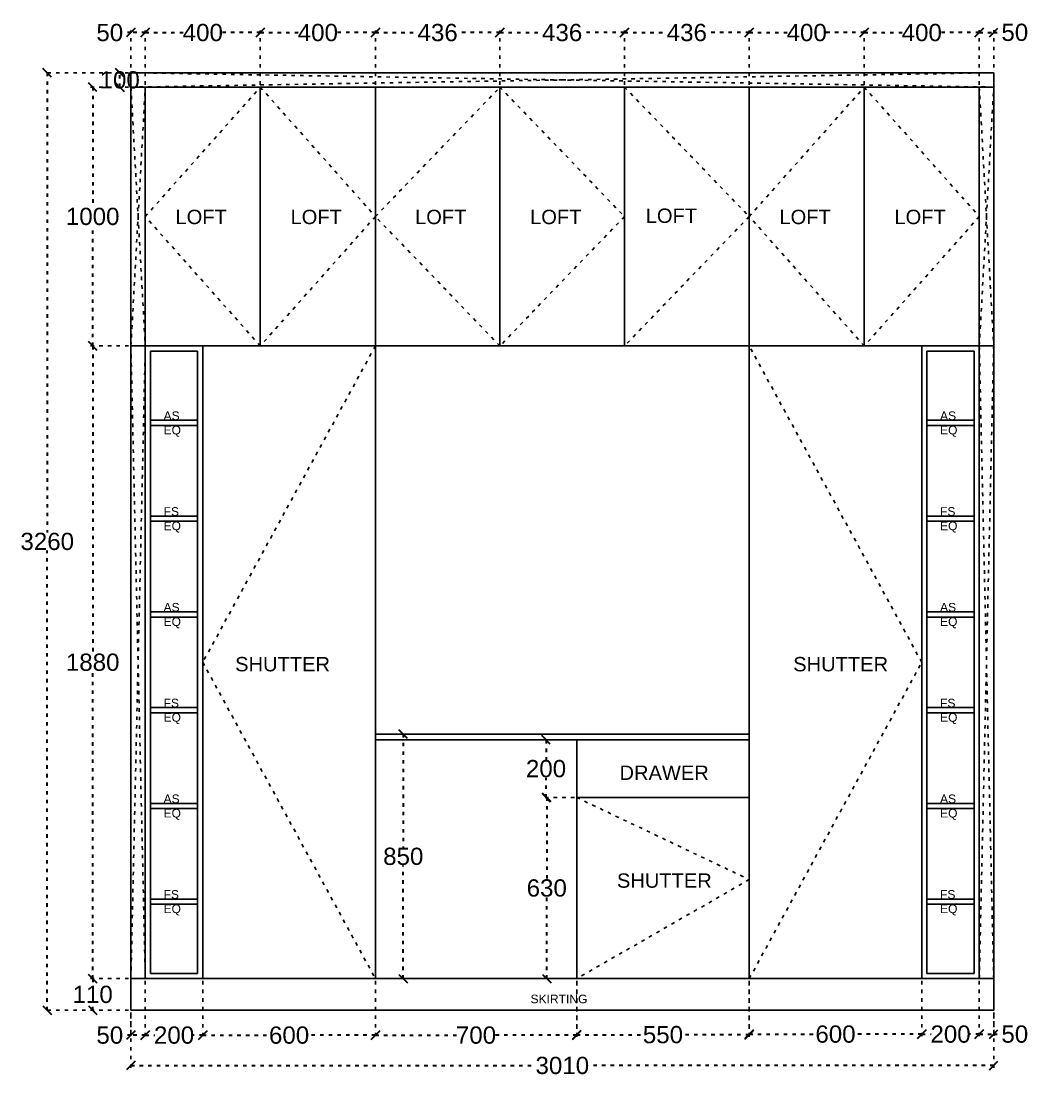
# Model space of a CAD drawing. Header units: millimetres. Extents: x 220712 to 1505573, y -354410 to 241923.
# Drawn here: x 321006 to 324507, y 119473 to 123144 of the extents above; entities that cross this region are included whole.
import ezdxf

# ---------------------------------------------------------------- set-up
doc = ezdxf.new("R2010")
doc.units = ezdxf.units.MM
doc.header["$MEASUREMENT"] = 0
doc.linetypes.add('ACAD_ISO03W100', pattern=[30, 12, -18])
doc.layers.add('Walls', color=253, linetype='Continuous')
doc.layers.add('Words', color=7, linetype='Continuous')
doc.styles.get("Standard").update_dxf_attribs({"font": 'arial.ttf'})
doc.dimstyles.get("Standard").update_dxf_attribs({"dimtxt": 60, "dimasz": 30, "dimexe": 7.75, "dimexo": 8.13, "dimgap": 0.63, "dimtad": 0, "dimtih": 1, "dimtoh": 1, "dimdec": 0, "dimzin": 0, "dimtxsty": 'Standard', "dimblk": 'OBLIQUE', "dimcen": 2.25, "dimclrd": 1, "dimclre": 1, "dimclrt": 1, "dimadec": 0, "dimazin": 0, "dimtfac": 1, "dimtdec": 0, "dimtofl": 0, "dimtmove": 0, "dimatfit": 3, "dimfxl": 1, "dimtolj": 1, "dimtzin": 0, "dimlwd": 30, "dimarcsym": 0})

# ---------------------------------------------------------------- blocks, each defined once
blk = doc.blocks.new('_Oblique')
at = {"color": 0, "linetype": 'ByBlock', "lineweight": -2}
blk.add_line((-0.5, -0.5), (0.5, 0.5), dxfattribs=at)
blk = doc.blocks.new('*D1015')
at = {"layer": 'Defpoints', "color": 0, "linetype": 'ACAD_ISO03W100', "transparency": 16777216}
for p in [(321387.9, 119815.6), (321437.8, 119814.4), (321387.9, 119617.8)]:
    blk.add_point(p, dxfattribs=at)
at = {"layer": 'Walls', "color": 1, "linetype": 'ACAD_ISO03W100', "lineweight": -2, "transparency": 16777216}
for p, q in [((321387.9, 119807.5), (321387.9, 119610)), ((321437.8, 119806.3), (321437.8, 119610))]:
    blk.add_line(p, q, dxfattribs=at)
at = {"layer": 'Walls', "color": 1, "linetype": 'ACAD_ISO03W100', "lineweight": 30, "transparency": 16777216}
for p, q in [((321387.9, 119617.8), (321357.9, 119617.8)), ((321437.8, 119617.8), (321387.9, 119617.8))]:
    blk.add_line(p, q, dxfattribs=at)
at = {"layer": 'Walls', "color": 1, "linetype": 'ACAD_ISO03W100', "lineweight": 30, "transparency": 16777216, "xscale": 30, "yscale": 30, "zscale": 30, "rotation": 180}
blk.add_blockref('_Oblique', (321387.9, 119617.8), dxfattribs=at)
at = {"layer": 'Walls', "color": 1, "linetype": 'ACAD_ISO03W100', "lineweight": 30, "transparency": 16777216, "xscale": 30, "yscale": 30, "zscale": 30}
blk.add_blockref('_Oblique', (321437.8, 119617.8), dxfattribs=at)
at = {"layer": 'Walls', "color": 1, "linetype": 'ACAD_ISO03W100', "transparency": 16777216, "insert": (321314.4, 119617.8), "char_height": 60, "attachment_point": 5}
blk.add_mtext('\\A1;50', dxfattribs=at)
blk = doc.blocks.new('*D1016')
at = {"layer": 'Defpoints', "color": 0, "linetype": 'ACAD_ISO03W100', "transparency": 16777216}
for p in [(321437.8, 119814.4), (321637.8, 119814.4), (321437.8, 119617.8)]:
    blk.add_point(p, dxfattribs=at)
at = {"layer": 'Walls', "color": 1, "linetype": 'ACAD_ISO03W100', "lineweight": -2, "transparency": 16777216}
for p, q in [((321437.8, 119806.3), (321437.8, 119610)), ((321637.8, 119806.3), (321637.8, 119610))]:
    blk.add_line(p, q, dxfattribs=at)
at = {"layer": 'Walls', "color": 1, "linetype": 'ACAD_ISO03W100', "lineweight": 30, "transparency": 16777216}
for p, q in [((321437.8, 119617.8), (321470.5, 119617.8)), ((321637.8, 119617.8), (321605.2, 119617.8))]:
    blk.add_line(p, q, dxfattribs=at)
at = {"layer": 'Walls', "color": 1, "linetype": 'ACAD_ISO03W100', "lineweight": 30, "transparency": 16777216, "xscale": 30, "yscale": 30, "zscale": 30, "rotation": 180}
blk.add_blockref('_Oblique', (321437.8, 119617.8), dxfattribs=at)
at = {"layer": 'Walls', "color": 1, "linetype": 'ACAD_ISO03W100', "lineweight": 30, "transparency": 16777216, "xscale": 30, "yscale": 30, "zscale": 30}
blk.add_blockref('_Oblique', (321637.8, 119617.8), dxfattribs=at)
at = {"layer": 'Walls', "color": 1, "linetype": 'ACAD_ISO03W100', "transparency": 16777216, "insert": (321537.8, 119617.8), "char_height": 60, "attachment_point": 5}
blk.add_mtext('\\A1;200', dxfattribs=at)
blk = doc.blocks.new('*D1017')
at = {"layer": 'Defpoints', "color": 0, "linetype": 'ACAD_ISO03W100', "transparency": 16777216}
for p in [(321637.8, 119814.4), (322237.8, 119814.4), (322237.8, 119617.8)]:
    blk.add_point(p, dxfattribs=at)
at = {"layer": 'Walls', "color": 1, "linetype": 'ACAD_ISO03W100', "lineweight": -2, "transparency": 16777216}
for p, q in [((321637.8, 119806.3), (321637.8, 119610)), ((322237.8, 119806.3), (322237.8, 119610))]:
    blk.add_line(p, q, dxfattribs=at)
at = {"layer": 'Walls', "color": 1, "linetype": 'ACAD_ISO03W100', "lineweight": 30, "transparency": 16777216}
for p, q in [((321637.8, 119617.8), (321870.9, 119617.8)), ((322237.8, 119617.8), (322004.8, 119617.8))]:
    blk.add_line(p, q, dxfattribs=at)
at = {"layer": 'Walls', "color": 1, "linetype": 'ACAD_ISO03W100', "lineweight": 30, "transparency": 16777216, "xscale": 30, "yscale": 30, "zscale": 30, "rotation": 180}
blk.add_blockref('_Oblique', (321637.8, 119617.8), dxfattribs=at)
at = {"layer": 'Walls', "color": 1, "linetype": 'ACAD_ISO03W100', "lineweight": 30, "transparency": 16777216, "xscale": 30, "yscale": 30, "zscale": 30}
blk.add_blockref('_Oblique', (322237.8, 119617.8), dxfattribs=at)
at = {"layer": 'Walls', "color": 1, "linetype": 'ACAD_ISO03W100', "transparency": 16777216, "insert": (321937.8, 119617.8), "char_height": 60, "attachment_point": 5}
blk.add_mtext('\\A1;600', dxfattribs=at)
blk = doc.blocks.new('*D1018')
at = {"layer": 'Defpoints', "color": 0, "linetype": 'ACAD_ISO03W100', "transparency": 16777216}
for p in [(322237.8, 119814.4), (322937.8, 119814.4), (322937.8, 119617.8)]:
    blk.add_point(p, dxfattribs=at)
at = {"layer": 'Walls', "color": 1, "linetype": 'ACAD_ISO03W100', "lineweight": -2, "transparency": 16777216}
for p, q in [((322237.8, 119806.3), (322237.8, 119610)), ((322937.8, 119806.3), (322937.8, 119610))]:
    blk.add_line(p, q, dxfattribs=at)
at = {"layer": 'Walls', "color": 1, "linetype": 'ACAD_ISO03W100', "lineweight": 30, "transparency": 16777216}
for p, q in [((322237.8, 119617.8), (322521.3, 119617.8)), ((322937.8, 119617.8), (322654.4, 119617.8))]:
    blk.add_line(p, q, dxfattribs=at)
at = {"layer": 'Walls', "color": 1, "linetype": 'ACAD_ISO03W100', "lineweight": 30, "transparency": 16777216, "xscale": 30, "yscale": 30, "zscale": 30, "rotation": 180}
blk.add_blockref('_Oblique', (322237.8, 119617.8), dxfattribs=at)
at = {"layer": 'Walls', "color": 1, "linetype": 'ACAD_ISO03W100', "lineweight": 30, "transparency": 16777216, "xscale": 30, "yscale": 30, "zscale": 30}
blk.add_blockref('_Oblique', (322937.8, 119617.8), dxfattribs=at)
at = {"layer": 'Walls', "color": 1, "linetype": 'ACAD_ISO03W100', "transparency": 16777216, "insert": (322587.8, 119617.8), "char_height": 60, "attachment_point": 5}
blk.add_mtext('\\A1;700', dxfattribs=at)
blk = doc.blocks.new('*D924')
at = {"layer": 'Defpoints', "color": 0, "linetype": 'ACAD_ISO03W100', "transparency": 16777216}
for p in [(322937.8, 119810.3), (323537.8, 119810.3), (322937.8, 119619.5)]:
    blk.add_point(p, dxfattribs=at)
at = {"layer": 'Walls', "color": 1, "linetype": 'ACAD_ISO03W100', "lineweight": -2, "transparency": 16777216}
for p, q in [((322937.8, 119802.1), (322937.8, 119611.8)), ((323537.8, 119802.1), (323537.8, 119611.8))]:
    blk.add_line(p, q, dxfattribs=at)
at = {"layer": 'Walls', "color": 1, "linetype": 'ACAD_ISO03W100', "lineweight": 30, "transparency": 16777216}
for p, q in [((322937.8, 119619.5), (323171, 119619.5)), ((323537.8, 119619.5), (323304.7, 119619.5))]:
    blk.add_line(p, q, dxfattribs=at)
at = {"layer": 'Walls', "color": 1, "linetype": 'ACAD_ISO03W100', "lineweight": 30, "transparency": 16777216, "xscale": 30, "yscale": 30, "zscale": 30, "rotation": 180}
blk.add_blockref('_Oblique', (322937.8, 119619.5), dxfattribs=at)
at = {"layer": 'Walls', "color": 1, "linetype": 'ACAD_ISO03W100', "lineweight": 30, "transparency": 16777216, "xscale": 30, "yscale": 30, "zscale": 30}
blk.add_blockref('_Oblique', (323537.8, 119619.5), dxfattribs=at)
at = {"layer": 'Walls', "color": 1, "linetype": 'ACAD_ISO03W100', "transparency": 16777216, "insert": (323237.8, 119619.5), "char_height": 60, "attachment_point": 5}
blk.add_mtext('\\A1;550', dxfattribs=at)
blk = doc.blocks.new('*D1019')
at = {"layer": 'Defpoints', "color": 0, "linetype": 'ACAD_ISO03W100', "transparency": 16777216}
for p in [(323537.8, 119814.4), (324137.8, 119814.4), (323537.8, 119621.3)]:
    blk.add_point(p, dxfattribs=at)
at = {"layer": 'Walls', "color": 1, "linetype": 'ACAD_ISO03W100', "lineweight": -2, "transparency": 16777216}
for p, q in [((323537.8, 119806.3), (323537.8, 119613.5)), ((324137.8, 119806.3), (324137.8, 119613.5))]:
    blk.add_line(p, q, dxfattribs=at)
at = {"layer": 'Walls', "color": 1, "linetype": 'ACAD_ISO03W100', "lineweight": 30, "transparency": 16777216}
for p, q in [((323537.8, 119621.3), (323770.9, 119621.3)), ((324137.8, 119621.3), (323904.8, 119621.3))]:
    blk.add_line(p, q, dxfattribs=at)
at = {"layer": 'Walls', "color": 1, "linetype": 'ACAD_ISO03W100', "lineweight": 30, "transparency": 16777216, "xscale": 30, "yscale": 30, "zscale": 30, "rotation": 180}
blk.add_blockref('_Oblique', (323537.8, 119621.3), dxfattribs=at)
at = {"layer": 'Walls', "color": 1, "linetype": 'ACAD_ISO03W100', "lineweight": 30, "transparency": 16777216, "xscale": 30, "yscale": 30, "zscale": 30}
blk.add_blockref('_Oblique', (324137.8, 119621.3), dxfattribs=at)
at = {"layer": 'Walls', "color": 1, "linetype": 'ACAD_ISO03W100', "transparency": 16777216, "insert": (323837.8, 119621.3), "char_height": 60, "attachment_point": 5}
blk.add_mtext('\\A1;600', dxfattribs=at)
blk = doc.blocks.new('*D1020')
at = {"layer": 'Defpoints', "color": 0, "linetype": 'ACAD_ISO03W100', "transparency": 16777216}
for p in [(324137.8, 119814.4), (324337.8, 119814.4), (324137.8, 119621.3)]:
    blk.add_point(p, dxfattribs=at)
at = {"layer": 'Walls', "color": 1, "linetype": 'ACAD_ISO03W100', "lineweight": -2, "transparency": 16777216}
for p, q in [((324137.8, 119806.3), (324137.8, 119613.5)), ((324337.8, 119806.3), (324337.8, 119613.5))]:
    blk.add_line(p, q, dxfattribs=at)
at = {"layer": 'Walls', "color": 1, "linetype": 'ACAD_ISO03W100', "lineweight": 30, "transparency": 16777216}
for p, q in [((324137.8, 119621.3), (324170.5, 119621.3)), ((324337.8, 119621.3), (324305.2, 119621.3))]:
    blk.add_line(p, q, dxfattribs=at)
at = {"layer": 'Walls', "color": 1, "linetype": 'ACAD_ISO03W100', "lineweight": 30, "transparency": 16777216, "xscale": 30, "yscale": 30, "zscale": 30, "rotation": 180}
blk.add_blockref('_Oblique', (324137.8, 119621.3), dxfattribs=at)
at = {"layer": 'Walls', "color": 1, "linetype": 'ACAD_ISO03W100', "lineweight": 30, "transparency": 16777216, "xscale": 30, "yscale": 30, "zscale": 30}
blk.add_blockref('_Oblique', (324337.8, 119621.3), dxfattribs=at)
at = {"layer": 'Walls', "color": 1, "linetype": 'ACAD_ISO03W100', "transparency": 16777216, "insert": (324237.8, 119621.3), "char_height": 60, "attachment_point": 5}
blk.add_mtext('\\A1;200', dxfattribs=at)
blk = doc.blocks.new('*D1021')
at = {"layer": 'Defpoints', "color": 0, "linetype": 'ACAD_ISO03W100', "transparency": 16777216}
for p in [(324337.8, 119814.4), (324387.8, 119815.6), (324387.8, 119621.3)]:
    blk.add_point(p, dxfattribs=at)
at = {"layer": 'Walls', "color": 1, "linetype": 'ACAD_ISO03W100', "lineweight": -2, "transparency": 16777216}
for p, q in [((324337.8, 119806.3), (324337.8, 119613.5)), ((324387.8, 119807.5), (324387.8, 119613.5))]:
    blk.add_line(p, q, dxfattribs=at)
at = {"layer": 'Walls', "color": 1, "linetype": 'ACAD_ISO03W100', "lineweight": 30, "transparency": 16777216}
for p, q in [((324337.8, 119621.3), (324387.8, 119621.3)), ((324387.8, 119621.3), (324417.8, 119621.3))]:
    blk.add_line(p, q, dxfattribs=at)
at = {"layer": 'Walls', "color": 1, "linetype": 'ACAD_ISO03W100', "lineweight": 30, "transparency": 16777216, "xscale": 30, "yscale": 30, "zscale": 30, "rotation": 180}
blk.add_blockref('_Oblique', (324337.8, 119621.3), dxfattribs=at)
at = {"layer": 'Walls', "color": 1, "linetype": 'ACAD_ISO03W100', "lineweight": 30, "transparency": 16777216, "xscale": 30, "yscale": 30, "zscale": 30}
blk.add_blockref('_Oblique', (324387.8, 119621.3), dxfattribs=at)
at = {"layer": 'Walls', "color": 1, "linetype": 'ACAD_ISO03W100', "transparency": 16777216, "insert": (324461.3, 119621.3), "char_height": 60, "attachment_point": 5}
blk.add_mtext('\\A1;50', dxfattribs=at)
blk = doc.blocks.new('*D1022')
at = {"layer": 'Defpoints', "color": 0, "linetype": 'ACAD_ISO03W100', "transparency": 16777216}
for p in [(321254.8, 119814.4), (321387.8, 119814.4), (321387.8, 119704.4)]:
    blk.add_point(p, dxfattribs=at)
at = {"layer": 'Walls', "color": 1, "linetype": 'ACAD_ISO03W100', "lineweight": -2, "transparency": 16777216}
for p, q in [((321379.7, 119814.4), (321247.1, 119814.4)), ((321379.7, 119704.4), (321247.1, 119704.4))]:
    blk.add_line(p, q, dxfattribs=at)
at = {"layer": 'Walls', "color": 1, "linetype": 'ACAD_ISO03W100', "lineweight": 30, "transparency": 16777216}
for p, q in [((321254.8, 119814.4), (321254.8, 119790.7)), ((321254.8, 119704.4), (321254.8, 119728.2))]:
    blk.add_line(p, q, dxfattribs=at)
at = {"layer": 'Walls', "color": 1, "linetype": 'ACAD_ISO03W100', "lineweight": 30, "transparency": 16777216, "xscale": 30, "yscale": 30, "zscale": 30}
for p, rotation in [((321254.8, 119814.4), 90), ((321254.8, 119704.4), 270)]:
    blk.add_blockref('_Oblique', p, dxfattribs=dict(at, rotation=rotation))
at = {"layer": 'Walls', "color": 1, "linetype": 'ACAD_ISO03W100', "transparency": 16777216, "insert": (321254.8, 119759.4), "char_height": 60, "attachment_point": 5}
blk.add_mtext('\\A1;110', dxfattribs=at)
blk = doc.blocks.new('*D1023')
at = {"layer": 'Defpoints', "color": 0, "linetype": 'ACAD_ISO03W100', "transparency": 16777216}
for p in [(321254.8, 122014.4), (321387.8, 122014.4), (321387.8, 119814.4)]:
    blk.add_point(p, dxfattribs=at)
at = {"layer": 'Walls', "color": 1, "linetype": 'ACAD_ISO03W100', "lineweight": -2, "transparency": 16777216}
for p, q in [((321379.7, 122014.4), (321247.1, 122014.4)), ((321379.7, 119814.4), (321247.1, 119814.4))]:
    blk.add_line(p, q, dxfattribs=at)
at = {"layer": 'Walls', "color": 1, "linetype": 'ACAD_ISO03W100', "lineweight": 30, "transparency": 16777216}
for p, q in [((321254.8, 122014.4), (321254.8, 120945.7)), ((321254.8, 119814.4), (321254.8, 120883.2))]:
    blk.add_line(p, q, dxfattribs=at)
at = {"layer": 'Walls', "color": 1, "linetype": 'ACAD_ISO03W100', "lineweight": 30, "transparency": 16777216, "xscale": 30, "yscale": 30, "zscale": 30}
for p, rotation in [((321254.8, 122014.4), 90), ((321254.8, 119814.4), 270)]:
    blk.add_blockref('_Oblique', p, dxfattribs=dict(at, rotation=rotation))
at = {"layer": 'Walls', "color": 1, "linetype": 'ACAD_ISO03W100', "transparency": 16777216, "insert": (321254.8, 120914.4), "char_height": 60, "attachment_point": 5}
blk.add_mtext('\\A1;1880', dxfattribs=at)
blk = doc.blocks.new('*D1024')
at = {"layer": 'Defpoints', "color": 0, "linetype": 'ACAD_ISO03W100', "transparency": 16777216}
for p in [(321254.8, 122914.4), (321387.8, 122914.4), (321387.8, 122014.4)]:
    blk.add_point(p, dxfattribs=at)
at = {"layer": 'Walls', "color": 1, "linetype": 'ACAD_ISO03W100', "lineweight": -2, "transparency": 16777216}
for p, q in [((321379.7, 122914.4), (321247.1, 122914.4)), ((321379.7, 122014.4), (321247.1, 122014.4))]:
    blk.add_line(p, q, dxfattribs=at)
at = {"layer": 'Walls', "color": 1, "linetype": 'ACAD_ISO03W100', "lineweight": 30, "transparency": 16777216}
for p, q in [((321254.8, 122914.4), (321254.8, 122495.7)), ((321254.8, 122014.4), (321254.8, 122433.2))]:
    blk.add_line(p, q, dxfattribs=at)
at = {"layer": 'Walls', "color": 1, "linetype": 'ACAD_ISO03W100', "lineweight": 30, "transparency": 16777216, "xscale": 30, "yscale": 30, "zscale": 30}
for p, rotation in [((321254.8, 122914.4), 90), ((321254.8, 122014.4), 270)]:
    blk.add_blockref('_Oblique', p, dxfattribs=dict(at, rotation=rotation))
at = {"layer": 'Walls', "color": 1, "linetype": 'ACAD_ISO03W100', "transparency": 16777216, "insert": (321254.8, 122464.4), "char_height": 60, "attachment_point": 5}
blk.add_mtext('\\A1;1000', dxfattribs=at)
blk = doc.blocks.new('*D1025')
at = {"layer": 'Defpoints', "color": 0, "linetype": 'ACAD_ISO03W100', "transparency": 16777216}
for p in [(321348.8, 122964.4), (321387.8, 122964.4), (321387.8, 122914.4)]:
    blk.add_point(p, dxfattribs=at)
at = {"layer": 'Walls', "color": 1, "linetype": 'ACAD_ISO03W100', "lineweight": -2, "transparency": 16777216}
for p, q in [((321379.7, 122964.4), (321341.1, 122964.4)), ((321379.7, 122914.4), (321341.1, 122914.4))]:
    blk.add_line(p, q, dxfattribs=at)
at = {"layer": 'Walls', "color": 1, "linetype": 'ACAD_ISO03W100', "lineweight": 30, "transparency": 16777216}
blk.add_line((321348.8, 122914.4), (321348.8, 122964.4), dxfattribs=at)
at = {"layer": 'Walls', "color": 1, "linetype": 'ACAD_ISO03W100', "lineweight": 30, "transparency": 16777216, "xscale": 30, "yscale": 30, "zscale": 30}
for p, rotation in [((321348.8, 122964.4), 90), ((321348.8, 122914.4), 270)]:
    blk.add_blockref('_Oblique', p, dxfattribs=dict(at, rotation=rotation))
at = {"layer": 'Walls', "color": 1, "linetype": 'ACAD_ISO03W100', "transparency": 16777216, "insert": (321348.8, 122939.4), "char_height": 60, "attachment_point": 5}
blk.add_mtext('\\A1;100', dxfattribs=at)
blk = doc.blocks.new('*D1026')
at = {"layer": 'Defpoints', "color": 0, "linetype": 'ACAD_ISO03W100', "transparency": 16777216}
for p in [(321387.9, 119704.4), (324387.8, 119704.4), (324387.8, 119512.3)]:
    blk.add_point(p, dxfattribs=at)
at = {"layer": 'Walls', "color": 1, "linetype": 'ACAD_ISO03W100', "lineweight": -2, "transparency": 16777216}
for p, q in [((321387.9, 119696.3), (321387.9, 119504.5)), ((324387.8, 119696.3), (324387.8, 119504.5))]:
    blk.add_line(p, q, dxfattribs=at)
at = {"layer": 'Walls', "color": 1, "linetype": 'ACAD_ISO03W100', "lineweight": 30, "transparency": 16777216}
for p, q in [((321387.9, 119512.3), (322797.8, 119512.3)), ((324387.8, 119512.3), (322978, 119512.3))]:
    blk.add_line(p, q, dxfattribs=at)
at = {"layer": 'Walls', "color": 1, "linetype": 'ACAD_ISO03W100', "lineweight": 30, "transparency": 16777216, "xscale": 30, "yscale": 30, "zscale": 30, "rotation": 180}
blk.add_blockref('_Oblique', (321387.9, 119512.3), dxfattribs=at)
at = {"layer": 'Walls', "color": 1, "linetype": 'ACAD_ISO03W100', "lineweight": 30, "transparency": 16777216, "xscale": 30, "yscale": 30, "zscale": 30}
blk.add_blockref('_Oblique', (324387.8, 119512.3), dxfattribs=at)
at = {"layer": 'Walls', "color": 1, "linetype": 'ACAD_ISO03W100', "transparency": 16777216, "insert": (322887.9, 119512.3), "char_height": 60, "attachment_point": 5}
blk.add_mtext('\\A1;3010', dxfattribs=at)
blk = doc.blocks.new('*D1027')
at = {"layer": 'Defpoints', "color": 0, "linetype": 'ACAD_ISO03W100', "transparency": 16777216}
for p in [(321096.8, 122964.4), (321387.8, 122964.4), (321387.9, 119704.4)]:
    blk.add_point(p, dxfattribs=at)
at = {"layer": 'Walls', "color": 1, "linetype": 'ACAD_ISO03W100', "lineweight": -2, "transparency": 16777216}
for p, q in [((321379.7, 122964.4), (321089.1, 122964.4)), ((321379.7, 119704.4), (321089.1, 119704.4))]:
    blk.add_line(p, q, dxfattribs=at)
at = {"layer": 'Walls', "color": 1, "linetype": 'ACAD_ISO03W100', "lineweight": 30, "transparency": 16777216}
for p, q in [((321096.8, 122964.4), (321096.8, 121365.7)), ((321096.8, 119704.4), (321096.8, 121303.2))]:
    blk.add_line(p, q, dxfattribs=at)
at = {"layer": 'Walls', "color": 1, "linetype": 'ACAD_ISO03W100', "lineweight": 30, "transparency": 16777216, "xscale": 30, "yscale": 30, "zscale": 30}
for p, rotation in [((321096.8, 122964.4), 90), ((321096.8, 119704.4), 270)]:
    blk.add_blockref('_Oblique', p, dxfattribs=dict(at, rotation=rotation))
at = {"layer": 'Walls', "color": 1, "linetype": 'ACAD_ISO03W100', "transparency": 16777216, "insert": (321096.8, 121334.4), "char_height": 60, "attachment_point": 5}
blk.add_mtext('\\A1;3260', dxfattribs=at)
blk = doc.blocks.new('*D1028')
at = {"layer": 'Defpoints', "color": 0, "linetype": 'ACAD_ISO03W100', "transparency": 16777216}
for p in [(321387.8, 123103.8), (321387.8, 122914.4), (321437.8, 122914.4)]:
    blk.add_point(p, dxfattribs=at)
at = {"layer": 'Walls', "color": 1, "linetype": 'ACAD_ISO03W100', "lineweight": 30, "transparency": 16777216}
for p, q in [((321387.8, 123103.8), (321357.8, 123103.8)), ((321437.8, 123103.8), (321387.8, 123103.8))]:
    blk.add_line(p, q, dxfattribs=at)
at = {"layer": 'Walls', "color": 1, "linetype": 'ACAD_ISO03W100', "lineweight": -2, "transparency": 16777216}
for p, q in [((321387.8, 122922.6), (321387.8, 123111.5)), ((321437.8, 122922.6), (321437.8, 123111.5))]:
    blk.add_line(p, q, dxfattribs=at)
at = {"layer": 'Walls', "color": 1, "linetype": 'ACAD_ISO03W100', "lineweight": 30, "transparency": 16777216, "xscale": 30, "yscale": 30, "zscale": 30, "rotation": 180}
blk.add_blockref('_Oblique', (321387.8, 123103.8), dxfattribs=at)
at = {"layer": 'Walls', "color": 1, "linetype": 'ACAD_ISO03W100', "lineweight": 30, "transparency": 16777216, "xscale": 30, "yscale": 30, "zscale": 30}
blk.add_blockref('_Oblique', (321437.8, 123103.8), dxfattribs=at)
at = {"layer": 'Walls', "color": 1, "linetype": 'ACAD_ISO03W100', "transparency": 16777216, "insert": (321314.3, 123103.8), "char_height": 60, "attachment_point": 5}
blk.add_mtext('\\A1;50', dxfattribs=at)
blk = doc.blocks.new('*D1029')
at = {"layer": 'Defpoints', "color": 0, "linetype": 'ACAD_ISO03W100', "transparency": 16777216}
for p in [(321837.8, 123103.8), (321437.8, 122914.4), (321837.8, 122914.4)]:
    blk.add_point(p, dxfattribs=at)
at = {"layer": 'Walls', "color": 1, "linetype": 'ACAD_ISO03W100', "lineweight": -2, "transparency": 16777216}
for p, q in [((321437.8, 122922.6), (321437.8, 123111.5)), ((321837.8, 122922.6), (321837.8, 123111.5))]:
    blk.add_line(p, q, dxfattribs=at)
at = {"layer": 'Walls', "color": 1, "linetype": 'ACAD_ISO03W100', "lineweight": 30, "transparency": 16777216}
for p, q in [((321437.8, 123103.8), (321569.8, 123103.8)), ((321837.8, 123103.8), (321705.9, 123103.8))]:
    blk.add_line(p, q, dxfattribs=at)
at = {"layer": 'Walls', "color": 1, "linetype": 'ACAD_ISO03W100', "lineweight": 30, "transparency": 16777216, "xscale": 30, "yscale": 30, "zscale": 30, "rotation": 180}
blk.add_blockref('_Oblique', (321437.8, 123103.8), dxfattribs=at)
at = {"layer": 'Walls', "color": 1, "linetype": 'ACAD_ISO03W100', "lineweight": 30, "transparency": 16777216, "xscale": 30, "yscale": 30, "zscale": 30}
blk.add_blockref('_Oblique', (321837.8, 123103.8), dxfattribs=at)
at = {"layer": 'Walls', "color": 1, "linetype": 'ACAD_ISO03W100', "transparency": 16777216, "insert": (321637.8, 123103.8), "char_height": 60, "attachment_point": 5}
blk.add_mtext('\\A1;400', dxfattribs=at)
blk = doc.blocks.new('*D1030')
at = {"layer": 'Defpoints', "color": 0, "linetype": 'ACAD_ISO03W100', "transparency": 16777216}
for p in [(321837.8, 123103.8), (321837.8, 122914.4), (322237.8, 122914.4)]:
    blk.add_point(p, dxfattribs=at)
at = {"layer": 'Walls', "color": 1, "linetype": 'ACAD_ISO03W100', "lineweight": -2, "transparency": 16777216}
for p, q in [((321837.8, 122922.6), (321837.8, 123111.5)), ((322237.8, 122922.6), (322237.8, 123111.5))]:
    blk.add_line(p, q, dxfattribs=at)
at = {"layer": 'Walls', "color": 1, "linetype": 'ACAD_ISO03W100', "lineweight": 30, "transparency": 16777216}
for p, q in [((321837.8, 123103.8), (321969.8, 123103.8)), ((322237.8, 123103.8), (322105.9, 123103.8))]:
    blk.add_line(p, q, dxfattribs=at)
at = {"layer": 'Walls', "color": 1, "linetype": 'ACAD_ISO03W100', "lineweight": 30, "transparency": 16777216, "xscale": 30, "yscale": 30, "zscale": 30, "rotation": 180}
blk.add_blockref('_Oblique', (321837.8, 123103.8), dxfattribs=at)
at = {"layer": 'Walls', "color": 1, "linetype": 'ACAD_ISO03W100', "lineweight": 30, "transparency": 16777216, "xscale": 30, "yscale": 30, "zscale": 30}
blk.add_blockref('_Oblique', (322237.8, 123103.8), dxfattribs=at)
at = {"layer": 'Walls', "color": 1, "linetype": 'ACAD_ISO03W100', "transparency": 16777216, "insert": (322037.8, 123103.8), "char_height": 60, "attachment_point": 5}
blk.add_mtext('\\A1;400', dxfattribs=at)
blk = doc.blocks.new('*D1031')
at = {"layer": 'Defpoints', "color": 0, "linetype": 'ACAD_ISO03W100', "transparency": 16777216}
for p in [(322237.8, 123103.8), (322237.8, 122914.4), (322670.8, 122914.4)]:
    blk.add_point(p, dxfattribs=at)
at = {"layer": 'Walls', "color": 1, "linetype": 'ACAD_ISO03W100', "lineweight": -2, "transparency": 16777216}
for p, q in [((322237.8, 122922.6), (322237.8, 123111.5)), ((322670.8, 122922.6), (322670.8, 123111.5))]:
    blk.add_line(p, q, dxfattribs=at)
at = {"layer": 'Walls', "color": 1, "linetype": 'ACAD_ISO03W100', "lineweight": 30, "transparency": 16777216}
for p, q in [((322237.8, 123103.8), (322386.2, 123103.8)), ((322670.8, 123103.8), (322522.4, 123103.8))]:
    blk.add_line(p, q, dxfattribs=at)
at = {"layer": 'Walls', "color": 1, "linetype": 'ACAD_ISO03W100', "lineweight": 30, "transparency": 16777216, "xscale": 30, "yscale": 30, "zscale": 30, "rotation": 180}
blk.add_blockref('_Oblique', (322237.8, 123103.8), dxfattribs=at)
at = {"layer": 'Walls', "color": 1, "linetype": 'ACAD_ISO03W100', "lineweight": 30, "transparency": 16777216, "xscale": 30, "yscale": 30, "zscale": 30}
blk.add_blockref('_Oblique', (322670.8, 123103.8), dxfattribs=at)
at = {"layer": 'Walls', "color": 1, "linetype": 'ACAD_ISO03W100', "transparency": 16777216, "insert": (322454.3, 123103.8), "char_height": 60, "attachment_point": 5}
blk.add_mtext('\\A1;436', dxfattribs=at)
blk = doc.blocks.new('*D1001')
at = {"layer": 'Defpoints', "color": 0, "linetype": 'ACAD_ISO03W100', "transparency": 16777216}
for p in [(323537.8, 123103.8), (323537.8, 122914.4), (323937.8, 122914.4)]:
    blk.add_point(p, dxfattribs=at)
at = {"layer": 'Walls', "color": 1, "linetype": 'ACAD_ISO03W100', "lineweight": -2, "transparency": 16777216}
for p, q in [((323537.8, 122922.6), (323537.8, 123111.5)), ((323937.8, 122922.6), (323937.8, 123111.5))]:
    blk.add_line(p, q, dxfattribs=at)
at = {"layer": 'Walls', "color": 1, "linetype": 'ACAD_ISO03W100', "lineweight": 30, "transparency": 16777216}
for p, q in [((323537.8, 123103.8), (323669.8, 123103.8)), ((323937.8, 123103.8), (323805.9, 123103.8))]:
    blk.add_line(p, q, dxfattribs=at)
at = {"layer": 'Walls', "color": 1, "linetype": 'ACAD_ISO03W100', "lineweight": 30, "transparency": 16777216, "xscale": 30, "yscale": 30, "zscale": 30, "rotation": 180}
blk.add_blockref('_Oblique', (323537.8, 123103.8), dxfattribs=at)
at = {"layer": 'Walls', "color": 1, "linetype": 'ACAD_ISO03W100', "lineweight": 30, "transparency": 16777216, "xscale": 30, "yscale": 30, "zscale": 30}
blk.add_blockref('_Oblique', (323937.8, 123103.8), dxfattribs=at)
at = {"layer": 'Walls', "color": 1, "linetype": 'ACAD_ISO03W100', "transparency": 16777216, "insert": (323737.8, 123103.8), "char_height": 60, "attachment_point": 5}
blk.add_mtext('\\A1;400', dxfattribs=at)
blk = doc.blocks.new('*D1002')
at = {"layer": 'Defpoints', "color": 0, "linetype": 'ACAD_ISO03W100', "transparency": 16777216}
for p in [(323937.8, 123103.8), (323937.8, 122914.4), (324337.8, 122914.4)]:
    blk.add_point(p, dxfattribs=at)
at = {"layer": 'Walls', "color": 1, "linetype": 'ACAD_ISO03W100', "lineweight": -2, "transparency": 16777216}
for p, q in [((323937.8, 122922.6), (323937.8, 123111.5)), ((324337.8, 122922.6), (324337.8, 123111.5))]:
    blk.add_line(p, q, dxfattribs=at)
at = {"layer": 'Walls', "color": 1, "linetype": 'ACAD_ISO03W100', "lineweight": 30, "transparency": 16777216}
for p, q in [((323937.8, 123103.8), (324069.8, 123103.8)), ((324337.8, 123103.8), (324205.9, 123103.8))]:
    blk.add_line(p, q, dxfattribs=at)
at = {"layer": 'Walls', "color": 1, "linetype": 'ACAD_ISO03W100', "lineweight": 30, "transparency": 16777216, "xscale": 30, "yscale": 30, "zscale": 30, "rotation": 180}
blk.add_blockref('_Oblique', (323937.8, 123103.8), dxfattribs=at)
at = {"layer": 'Walls', "color": 1, "linetype": 'ACAD_ISO03W100', "lineweight": 30, "transparency": 16777216, "xscale": 30, "yscale": 30, "zscale": 30}
blk.add_blockref('_Oblique', (324337.8, 123103.8), dxfattribs=at)
at = {"layer": 'Walls', "color": 1, "linetype": 'ACAD_ISO03W100', "transparency": 16777216, "insert": (324137.8, 123103.8), "char_height": 60, "attachment_point": 5}
blk.add_mtext('\\A1;400', dxfattribs=at)
blk = doc.blocks.new('*D1003')
at = {"layer": 'Defpoints', "color": 0, "linetype": 'ACAD_ISO03W100', "transparency": 16777216}
for p in [(324387.8, 123104.5), (324337.8, 122914.4), (324387.8, 122914.4)]:
    blk.add_point(p, dxfattribs=at)
at = {"layer": 'Walls', "color": 1, "linetype": 'ACAD_ISO03W100', "lineweight": -2, "transparency": 16777216}
for p, q in [((324337.8, 122922.6), (324337.8, 123112.3)), ((324387.8, 122922.6), (324387.8, 123112.3))]:
    blk.add_line(p, q, dxfattribs=at)
at = {"layer": 'Walls', "color": 1, "linetype": 'ACAD_ISO03W100', "lineweight": 30, "transparency": 16777216}
for p, q in [((324337.8, 123104.5), (324387.8, 123104.5)), ((324387.8, 123104.5), (324417.8, 123104.5))]:
    blk.add_line(p, q, dxfattribs=at)
at = {"layer": 'Walls', "color": 1, "linetype": 'ACAD_ISO03W100', "lineweight": 30, "transparency": 16777216, "xscale": 30, "yscale": 30, "zscale": 30, "rotation": 180}
blk.add_blockref('_Oblique', (324337.8, 123104.5), dxfattribs=at)
at = {"layer": 'Walls', "color": 1, "linetype": 'ACAD_ISO03W100', "lineweight": 30, "transparency": 16777216, "xscale": 30, "yscale": 30, "zscale": 30}
blk.add_blockref('_Oblique', (324387.8, 123104.5), dxfattribs=at)
at = {"layer": 'Walls', "color": 1, "linetype": 'ACAD_ISO03W100', "transparency": 16777216, "insert": (324461.3, 123104.5), "char_height": 60, "attachment_point": 5}
blk.add_mtext('\\A1;50', dxfattribs=at)
blk = doc.blocks.new('*D1004')
at = {"layer": 'Defpoints', "color": 0, "linetype": 'ACAD_ISO03W100', "transparency": 16777216}
for p in [(322237.8, 120664.4), (322334.8, 120664.4), (322237.8, 119814.4)]:
    blk.add_point(p, dxfattribs=at)
at = {"layer": 'Walls', "color": 1, "linetype": 'ACAD_ISO03W100', "lineweight": -2, "transparency": 16777216}
for p, q in [((322246, 120664.4), (322342.6, 120664.4)), ((322246, 119814.4), (322342.6, 119814.4))]:
    blk.add_line(p, q, dxfattribs=at)
at = {"layer": 'Walls', "color": 1, "linetype": 'ACAD_ISO03W100', "lineweight": 30, "transparency": 16777216}
for p, q in [((322334.8, 120664.4), (322334.8, 120270.7)), ((322334.8, 119814.4), (322334.8, 120208.2))]:
    blk.add_line(p, q, dxfattribs=at)
at = {"layer": 'Walls', "color": 1, "linetype": 'ACAD_ISO03W100', "lineweight": 30, "transparency": 16777216, "xscale": 30, "yscale": 30, "zscale": 30}
for p, rotation in [((322334.8, 120664.4), 90), ((322334.8, 119814.4), 270)]:
    blk.add_blockref('_Oblique', p, dxfattribs=dict(at, rotation=rotation))
at = {"layer": 'Walls', "color": 1, "linetype": 'ACAD_ISO03W100', "transparency": 16777216, "insert": (322334.8, 120239.4), "char_height": 60, "attachment_point": 5}
blk.add_mtext('\\A1;850', dxfattribs=at)
blk = doc.blocks.new('*D1005')
at = {"layer": 'Defpoints', "color": 0, "linetype": 'ACAD_ISO03W100', "transparency": 16777216}
for p in [(322833.8, 120444.4), (322937.8, 120444.4), (322937.8, 119814.4)]:
    blk.add_point(p, dxfattribs=at)
at = {"layer": 'Walls', "color": 1, "linetype": 'ACAD_ISO03W100', "lineweight": -2, "transparency": 16777216}
for p, q in [((322929.7, 120444.4), (322826.1, 120444.4)), ((322929.7, 119814.4), (322826.1, 119814.4))]:
    blk.add_line(p, q, dxfattribs=at)
at = {"layer": 'Walls', "color": 1, "linetype": 'ACAD_ISO03W100', "lineweight": 30, "transparency": 16777216}
for p, q in [((322833.8, 120444.4), (322833.8, 120160.7)), ((322833.8, 119814.4), (322833.8, 120098.2))]:
    blk.add_line(p, q, dxfattribs=at)
at = {"layer": 'Walls', "color": 1, "linetype": 'ACAD_ISO03W100', "lineweight": 30, "transparency": 16777216, "xscale": 30, "yscale": 30, "zscale": 30}
for p, rotation in [((322833.8, 120444.4), 90), ((322833.8, 119814.4), 270)]:
    blk.add_blockref('_Oblique', p, dxfattribs=dict(at, rotation=rotation))
at = {"layer": 'Walls', "color": 1, "linetype": 'ACAD_ISO03W100', "transparency": 16777216, "insert": (322833.8, 120129.4), "char_height": 60, "attachment_point": 5}
blk.add_mtext('\\A1;630', dxfattribs=at)
blk = doc.blocks.new('*D1006')
at = {"layer": 'Defpoints', "color": 0, "linetype": 'ACAD_ISO03W100', "transparency": 16777216}
for p in [(322831.2, 120644.4), (322937.8, 120644.4), (322937.8, 120444.4)]:
    blk.add_point(p, dxfattribs=at)
at = {"layer": 'Walls', "color": 1, "linetype": 'ACAD_ISO03W100', "lineweight": -2, "transparency": 16777216}
for p, q in [((322929.7, 120644.4), (322823.4, 120644.4)), ((322929.7, 120444.4), (322823.4, 120444.4))]:
    blk.add_line(p, q, dxfattribs=at)
at = {"layer": 'Walls', "color": 1, "linetype": 'ACAD_ISO03W100', "lineweight": 30, "transparency": 16777216}
for p, q in [((322831.2, 120644.4), (322831.2, 120575.7)), ((322831.2, 120444.4), (322831.2, 120513.2))]:
    blk.add_line(p, q, dxfattribs=at)
at = {"layer": 'Walls', "color": 1, "linetype": 'ACAD_ISO03W100', "lineweight": 30, "transparency": 16777216, "xscale": 30, "yscale": 30, "zscale": 30}
for p, rotation in [((322831.2, 120644.4), 90), ((322831.2, 120444.4), 270)]:
    blk.add_blockref('_Oblique', p, dxfattribs=dict(at, rotation=rotation))
at = {"layer": 'Walls', "color": 1, "linetype": 'ACAD_ISO03W100', "transparency": 16777216, "insert": (322831.2, 120544.4), "char_height": 60, "attachment_point": 5}
blk.add_mtext('\\A1;200', dxfattribs=at)
blk = doc.blocks.new('*D1298')
at = {"layer": 'Defpoints', "color": 0, "linetype": 'ACAD_ISO03W100', "transparency": 16777216}
for p in [(323103.8, 123103.8), (322670.8, 122914.4), (323103.8, 122914.4)]:
    blk.add_point(p, dxfattribs=at)
at = {"layer": 'Walls', "color": 1, "linetype": 'ACAD_ISO03W100', "lineweight": -2, "transparency": 16777216}
for p, q in [((322670.8, 122922.6), (322670.8, 123111.5)), ((323103.8, 122922.6), (323103.8, 123111.5))]:
    blk.add_line(p, q, dxfattribs=at)
at = {"layer": 'Walls', "color": 1, "linetype": 'ACAD_ISO03W100', "lineweight": 30, "transparency": 16777216}
for p, q in [((322670.8, 123103.8), (322819.2, 123103.8)), ((323103.8, 123103.8), (322955.4, 123103.8))]:
    blk.add_line(p, q, dxfattribs=at)
at = {"layer": 'Walls', "color": 1, "linetype": 'ACAD_ISO03W100', "lineweight": 30, "transparency": 16777216, "xscale": 30, "yscale": 30, "zscale": 30, "rotation": 180}
blk.add_blockref('_Oblique', (322670.8, 123103.8), dxfattribs=at)
at = {"layer": 'Walls', "color": 1, "linetype": 'ACAD_ISO03W100', "lineweight": 30, "transparency": 16777216, "xscale": 30, "yscale": 30, "zscale": 30}
blk.add_blockref('_Oblique', (323103.8, 123103.8), dxfattribs=at)
at = {"layer": 'Walls', "color": 1, "linetype": 'ACAD_ISO03W100', "transparency": 16777216, "insert": (322887.3, 123103.8), "char_height": 60, "attachment_point": 5}
blk.add_mtext('\\A1;436', dxfattribs=at)
blk = doc.blocks.new('*D1299')
at = {"layer": 'Defpoints', "color": 0, "linetype": 'ACAD_ISO03W100', "transparency": 16777216}
for p in [(323537.8, 123103.8), (323103.8, 122914.4), (323537.8, 122914.4)]:
    blk.add_point(p, dxfattribs=at)
at = {"layer": 'Walls', "color": 1, "linetype": 'ACAD_ISO03W100', "lineweight": -2, "transparency": 16777216}
for p, q in [((323103.8, 122922.6), (323103.8, 123111.5)), ((323537.8, 122922.6), (323537.8, 123111.5))]:
    blk.add_line(p, q, dxfattribs=at)
at = {"layer": 'Walls', "color": 1, "linetype": 'ACAD_ISO03W100', "lineweight": 30, "transparency": 16777216}
for p, q in [((323103.8, 123103.8), (323252.7, 123103.8)), ((323537.8, 123103.8), (323388.9, 123103.8))]:
    blk.add_line(p, q, dxfattribs=at)
at = {"layer": 'Walls', "color": 1, "linetype": 'ACAD_ISO03W100', "lineweight": 30, "transparency": 16777216, "xscale": 30, "yscale": 30, "zscale": 30, "rotation": 180}
blk.add_blockref('_Oblique', (323103.8, 123103.8), dxfattribs=at)
at = {"layer": 'Walls', "color": 1, "linetype": 'ACAD_ISO03W100', "lineweight": 30, "transparency": 16777216, "xscale": 30, "yscale": 30, "zscale": 30}
blk.add_blockref('_Oblique', (323537.8, 123103.8), dxfattribs=at)
at = {"layer": 'Walls', "color": 1, "linetype": 'ACAD_ISO03W100', "transparency": 16777216, "insert": (323320.8, 123103.8), "char_height": 60, "attachment_point": 5}
blk.add_mtext('\\A1;436', dxfattribs=at)

msp = doc.modelspace()

# ---------------------------------------------------------------- linework, layer by layer
at = {"layer": 'Walls', "color": 18, "true_color": 0x000000}
for p, q in [((321387.8, 122964.4), (321387.8, 122014.4)), ((321387.8, 122964.4), (324387.8, 122964.4)), ((324387.8, 122964.4), (324387.8, 119814.4)), ((321387.8, 122914.4), (324387.8, 122914.4)), ((321437.8, 122914.4), (321437.8, 122014.4)), ((321837.8, 122914.4), (321837.8, 122014.4)), ((322237.8, 122914.4), (322237.8, 122014.4)), ((322670.8, 122914.4), (322670.8, 122014.4)), ((323103.8, 122914.4), (323103.8, 122014.4)), ((323537.8, 122914.4), (323537.8, 122014.4)), ((323937.8, 122914.4), (323937.8, 122014.4)), ((324337.8, 122914.4), (324337.8, 119814.4)), ((321387.8, 122014.4), (321387.8, 119814.4)), ((324387.8, 122014.4), (321387.8, 122014.4)), ((321437.8, 122014.4), (321437.8, 119814.4)), ((321455.8, 121996.4), (321619.8, 121996.4)), ((321455.8, 119832.4), (321455.8, 121996.4)), ((321619.8, 121996.4), (321619.8, 119832.4)), ((321637.8, 122014.4), (321637.8, 119814.4)), ((322237.8, 122014.4), (322237.8, 119814.4)), ((323537.8, 122014.4), (323537.8, 119814.4)), ((324137.8, 122014.4), (324137.8, 119814.4)), ((324155.8, 121996.4), (324319.8, 121996.4)), ((324155.8, 119832.4), (324155.8, 121996.4)), ((324319.8, 121996.4), (324319.8, 119832.4)), ((321619.8, 121755.9), (321455.8, 121755.9)), ((321619.8, 121737.9), (321455.8, 121737.9)), ((324319.8, 121755.9), (324155.8, 121755.9)), ((324319.8, 121737.9), (324155.8, 121737.9)), ((321619.8, 121422.9), (321455.8, 121422.9)), ((321619.8, 121404.9), (321455.8, 121404.9)), ((324319.8, 121422.9), (324155.8, 121422.9)), ((324319.8, 121404.9), (324155.8, 121404.9)), ((321619.8, 121089.9), (321455.8, 121089.9)), ((321619.8, 121071.9), (321455.8, 121071.9)), ((324319.8, 121089.9), (324155.8, 121089.9)), ((324319.8, 121071.9), (324155.8, 121071.9)), ((321619.8, 120756.9), (321455.8, 120756.9)), ((324319.8, 120756.9), (324155.8, 120756.9)), ((321619.8, 120738.9), (321455.8, 120738.9)), ((324319.8, 120738.9), (324155.8, 120738.9)), ((322237.8, 120664.4), (323537.8, 120664.4)), ((322237.8, 120644.4), (323537.8, 120644.4)), ((322937.8, 120644.4), (322937.8, 119814.4)), ((321619.8, 120423.9), (321455.8, 120423.9)), ((322937.8, 120444.4), (323537.8, 120444.4)), ((324319.8, 120423.9), (324155.8, 120423.9)), ((321619.8, 120405.9), (321455.8, 120405.9)), ((324319.8, 120405.9), (324155.8, 120405.9)), ((321619.8, 120091.4), (321455.8, 120091.4)), ((324319.8, 120091.4), (324155.8, 120091.4)), ((321619.8, 120073.4), (321455.8, 120073.4)), ((324319.8, 120073.4), (324155.8, 120073.4)), ((321619.8, 119832.4), (321455.8, 119832.4)), ((324319.8, 119832.4), (324155.8, 119832.4)), ((321387.8, 119814.4), (321387.8, 119704.4)), ((321387.8, 119814.4), (324387.8, 119814.4)), ((324387.8, 119814.4), (324387.8, 119704.4)), ((321387.8, 119704.4), (324387.8, 119704.4))]:
    msp.add_line(p, q, dxfattribs=at)
at = {"layer": 'Walls', "color": 240, "linetype": 'ACAD_ISO03W100', "true_color": 0xed1f24}
for points in [[(321387.8, 122914.4), (324387.8, 122964.4), (324387.8, 122914.4), (321387.8, 122964.4)], [(321387.8, 122014.4), (321437.8, 122914.4), (321387.8, 122914.4), (321437.8, 122014.4)], [(324337.8, 122014.4), (324387.8, 122914.4), (324337.8, 122914.4), (324387.8, 122014.4)], [(321387.8, 119814.4), (321437.8, 122014.4), (321387.8, 122014.4), (321437.8, 119814.4)], [(324337.8, 119814.4), (324387.8, 122014.4), (324337.8, 122014.4), (324387.8, 119814.4)]]:
    msp.add_lwpolyline(points, dxfattribs=at)
at = {"layer": 'Walls', "color": 9, "linetype": 'ACAD_ISO03W100', "true_color": 0xc7c8ca}
for points in [[(321837.8, 122914.4), (322237.8, 122464.4), (321837.8, 122014.4), (321437.8, 122464.4), (321837.8, 122914.4)], [(322670.8, 122914.4), (323103.8, 122464.4), (322670.8, 122014.4), (322237.8, 122464.4), (322670.8, 122914.4)], [(323103.8, 122914.4), (323537.8, 122464.4), (323103.8, 122014.4)], [(323937.8, 122914.4), (324337.8, 122464.4), (323937.8, 122014.4), (323537.8, 122464.4), (323937.8, 122914.4)], [(322237.8, 122014.4), (321637.8, 120914.4), (322237.8, 119814.4)], [(323537.8, 119814.4), (324137.8, 120914.4), (323537.8, 122014.4)], [(322937.8, 120444.4), (323537.8, 120159), (322937.8, 119814.4)]]:
    msp.add_lwpolyline(points, dxfattribs=at)
at = {"layer": 'Walls', "color": 18, "true_color": 0x000000}
msp.add_lwpolyline([(321437.8, 122014.4), (321637.8, 122014.4), (321637.8, 119814.4), (321437.8, 119814.4)], close=True, dxfattribs=at)

# ---------------------------------------------------------------- texts
at = {"color": 7, "char_height": 50, "attachment_point": 1}
for s, width, insert in [('LOFT', 282.386, (321542.8, 122488)), ('LOFT', 282.386, (321942.8, 122488)), ('LOFT', 282.386, (322375.8, 122488)), ('LOFT', 282.386, (322775.8, 122488)), ('LOFT', 282.386, (323178, 122492.2)), ('LOFT', 282.386, (323642.8, 122488)), ('LOFT', 282.386, (324042.8, 122488)), ('SHUTTER', 300.775, (321750.3, 120933)), ('SHUTTER', 300.775, (323690.8, 120933)), ('DRAWER', 300.775, (323086.8, 120555.5)), ('SHUTTER', 300.775, (323077.8, 120180.5))]:
    msp.add_mtext_dynamic_manual_height_columns(s, width=width, gutter_width=1213, heights=[0], dxfattribs=dict(at, insert=insert))
at = {"color": 18, "true_color": 0x000000, "insert": (322777.3, 119758.8), "char_height": 30, "attachment_point": 1}
msp.add_mtext_dynamic_manual_height_columns('SKIRTING', width=2764.543, gutter_width=1, heights=[238.1], dxfattribs=at)
at = {"layer": 'Words', "color": 0, "char_height": 30, "attachment_point": 1}
for s, insert in [('AS\\PEQ', (321501.3, 121786.8)), ('AS\\PEQ', (324201.3, 121786.8)), ('FS\\PEQ', (321501.3, 121453.8)), ('FS\\PEQ', (324201.3, 121453.8)), ('AS\\PEQ', (321501.3, 121120.8)), ('AS\\PEQ', (324201.3, 121120.8)), ('FS\\PEQ', (321501.3, 120787.8)), ('FS\\PEQ', (324201.3, 120787.8)), ('AS\\PEQ', (321501.3, 120454.8)), ('AS\\PEQ', (324201.3, 120454.8)), ('FS\\PEQ', (321501.3, 120122.3)), ('FS\\PEQ', (324201.3, 120122.3))]:
    msp.add_mtext_dynamic_manual_height_columns(s, width=1178.022, gutter_width=866.4, heights=[0], dxfattribs=dict(at, insert=insert))

# ---------------------------------------------------------------- dimensions: what is measured, and where the dimension line sits
at = {"layer": 'Walls', "color": 240, "linetype": 'ACAD_ISO03W100', "true_color": 0xed1f24}
for base, p1, p2, picture, middle in [((321387.8, 123103.8), (321437.8, 122914.4), (321387.8, 122914.4), '*D1028', (321314.3, 123103.8)), ((321837.8, 123103.8), (321437.8, 122914.4), (321837.8, 122914.4), '*D1029', (321637.8, 123103.8)), ((321837.8, 123103.8), (322237.8, 122914.4), (321837.8, 122914.4), '*D1030', (322037.8, 123103.8)), ((323537.8, 123103.8), (323937.8, 122914.4), (323537.8, 122914.4), '*D1001', (323737.8, 123103.8)), ((323937.8, 123103.8), (324337.8, 122914.4), (323937.8, 122914.4), '*D1002', (324137.8, 123103.8)), ((324387.8, 123104.5), (324337.8, 122914.4), (324387.8, 122914.4), '*D1003', (324461.3, 123104.5)), ((321387.9, 119617.8), (321437.8, 119814.4), (321387.9, 119815.6), '*D1015', (321314.4, 119617.8)), ((321437.8, 119617.8), (321637.8, 119814.4), (321437.8, 119814.4), '*D1016', (321537.8, 119617.8)), ((322237.8, 119617.8), (321637.8, 119814.4), (322237.8, 119814.4), '*D1017', (321937.8, 119617.8)), ((322937.8, 119617.8), (322237.8, 119814.4), (322937.8, 119814.4), '*D1018', (322587.8, 119617.8)), ((323537.8, 119621.3), (324137.8, 119814.4), (323537.8, 119814.4), '*D1019', (323837.8, 119621.3)), ((324137.8, 119621.3), (324337.8, 119814.4), (324137.8, 119814.4), '*D1020', (324237.8, 119621.3)), ((324387.8, 119621.3), (324337.8, 119814.4), (324387.8, 119815.6), '*D1021', (324461.3, 119621.3))]:
    dim = msp.add_linear_dim(base=base, p1=p1, p2=p2, dimstyle='Standard', dxfattribs=at)
    dim.commit()
    dim.dimension.update_dxf_attribs({"geometry": picture, "text_midpoint": middle})
for base, p1, p2, text, picture, middle in [((322237.8, 123103.8), (322670.8, 122914.4), (322237.8, 122914.4), '436', '*D1031', (322454.3, 123103.8)), ((322937.8, 119619.5), (323537.8, 119810.3), (322937.8, 119810.3), '550', '*D924', (323237.8, 119619.5)), ((324387.8, 119512.3), (321387.9, 119704.4), (324387.8, 119704.4), '3010', '*D1026', (322887.9, 119512.3))]:
    dim = msp.add_linear_dim(base=base, p1=p1, p2=p2, text=text, dimstyle='Standard', dxfattribs=at)
    dim.commit()
    dim.dimension.update_dxf_attribs({"geometry": picture, "text_midpoint": middle})
at = {"layer": 'Walls', "color": 18, "linetype": 'ACAD_ISO03W100', "true_color": 0x000000}
for base, p1, p2, picture, middle in [((323103.8, 123103.8), (322670.8, 122914.4), (323103.8, 122914.4), '*D1298', (322887.3, 123103.8)), ((323537.8, 123103.8), (323103.8, 122914.4), (323537.8, 122914.4), '*D1299', (323320.8, 123103.8))]:
    dim = msp.add_linear_dim(base=base, p1=p1, p2=p2, text='436', dimstyle='Standard', dxfattribs=at)
    dim.commit()
    dim.dimension.update_dxf_attribs({"geometry": picture, "text_midpoint": middle})
at = {"layer": 'Walls', "color": 240, "linetype": 'ACAD_ISO03W100', "true_color": 0xed1f24}
for base, p1, p2, picture, middle in [((321096.8, 122964.4), (321387.9, 119704.4), (321387.8, 122964.4), '*D1027', (321096.8, 121334.4)), ((322334.8, 120664.4), (322237.8, 119814.4), (322237.8, 120664.4), '*D1004', (322334.8, 120239.4)), ((322831.2, 120644.4), (322937.8, 120444.4), (322937.8, 120644.4), '*D1006', (322831.2, 120544.4)), ((322833.8, 120444.4), (322937.8, 119814.4), (322937.8, 120444.4), '*D1005', (322833.8, 120129.4)), ((321254.8, 119814.4), (321387.8, 119704.4), (321387.8, 119814.4), '*D1022', (321254.8, 119759.4))]:
    dim = msp.add_linear_dim(base=base, p1=p1, p2=p2, angle=90, dimstyle='Standard', dxfattribs=at)
    dim.commit()
    dim.dimension.update_dxf_attribs({"geometry": picture, "text_midpoint": middle})
dim = msp.add_linear_dim(base=(321348.8, 122964.4), p1=(321387.8, 122914.4), p2=(321387.8, 122964.4), angle=90, text='100', dimstyle='Standard', dxfattribs=at)
dim.commit()
dim.dimension.update_dxf_attribs({"geometry": '*D1025', "text_midpoint": (321348.8, 122939.4), "dimtype": 160})
for base, p1, p2, text, picture, middle in [((321254.8, 122914.4), (321387.8, 122014.4), (321387.8, 122914.4), '1000', '*D1024', (321254.8, 122464.4)), ((321254.8, 122014.4), (321387.8, 119814.4), (321387.8, 122014.4), '1880', '*D1023', (321254.8, 120914.4))]:
    dim = msp.add_linear_dim(base=base, p1=p1, p2=p2, angle=90, text=text, dimstyle='Standard', dxfattribs=at)
    dim.commit()
    dim.dimension.update_dxf_attribs({"geometry": picture, "text_midpoint": middle})

doc.saveas('drawing.dxf')
